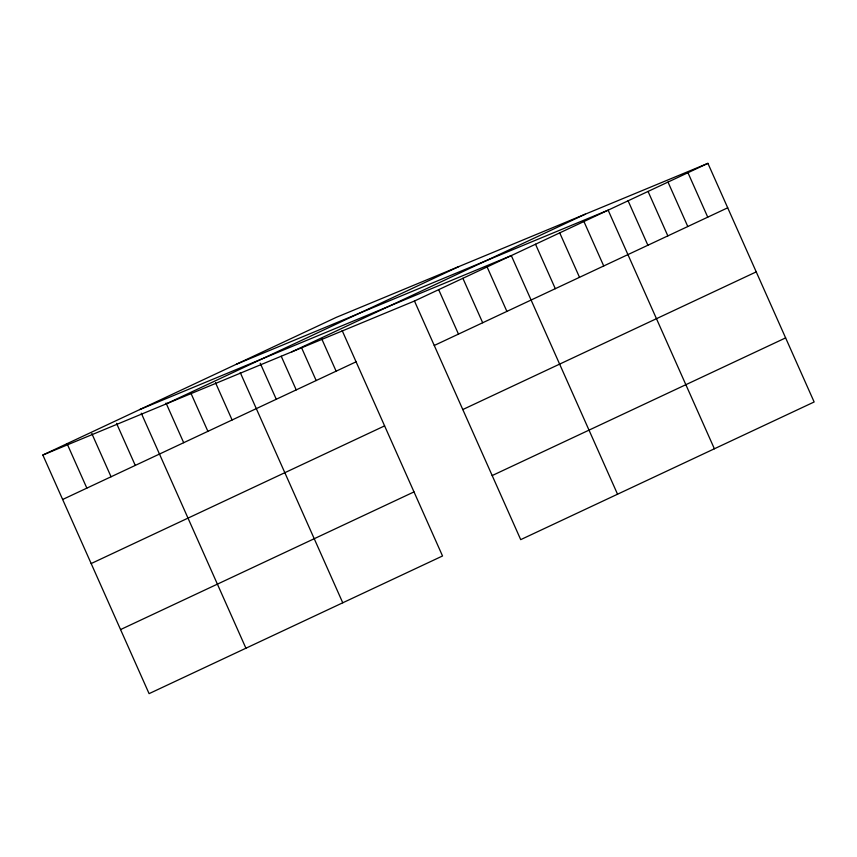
<?xml version="1.0" encoding="UTF-8"?>
<svg xmlns="http://www.w3.org/2000/svg" width="857" height="857" viewBox="0 0 857 857"><rect width="100%" height="100%" fill="white"/><g stroke="black" fill="none" stroke-linecap="round" stroke-linejoin="round"><path stroke-width="1.29" d="M42.85 455.024L336.287 317.358L707.914 163.355L814.15 401.976L520.713 539.642L414.467 301.021L42.85 455.024L149.086 693.645L442.533 555.979L342.168 330.577M165.487 404.204L458.923 266.538M291.841 351.841L585.277 214.175M414.467 301.021L707.914 163.355M62.647 499.481L356.084 361.815M434.263 345.467L727.7 207.801M91.174 563.552L384.611 425.886M462.791 409.55L756.228 271.883M120.558 629.574L413.995 491.907M492.186 475.56L785.623 337.894M236.521 364.171L608.138 210.158L714.384 448.779M139.68 409.592L511.308 255.59L617.543 494.21M687.957 172.718L707.743 217.164M667.999 182.07L687.796 226.527M648.053 191.432L667.839 235.889M628.095 200.795L647.881 245.252M583.928 221.513L603.724 265.97M559.728 232.868L579.514 277.325M535.518 244.234L555.304 288.68M487.097 266.945L506.894 311.402M462.887 278.3L482.684 322.757M438.677 289.666L458.474 334.112M321.686 338.74L336.126 371.177M301.728 348.092L316.169 380.54M281.235 356.255L296.222 389.892M260.217 363.218L276.265 399.255M240.26 372.581L342.757 602.792M215.525 382.736L232.097 419.973M190.779 392.892L207.897 431.339M166.033 403.047L183.687 442.694M141.287 413.203L245.927 648.213M116.541 423.358L135.267 465.405M91.806 433.513L111.056 476.76M67.06 443.669L86.846 488.126"/></g></svg>
